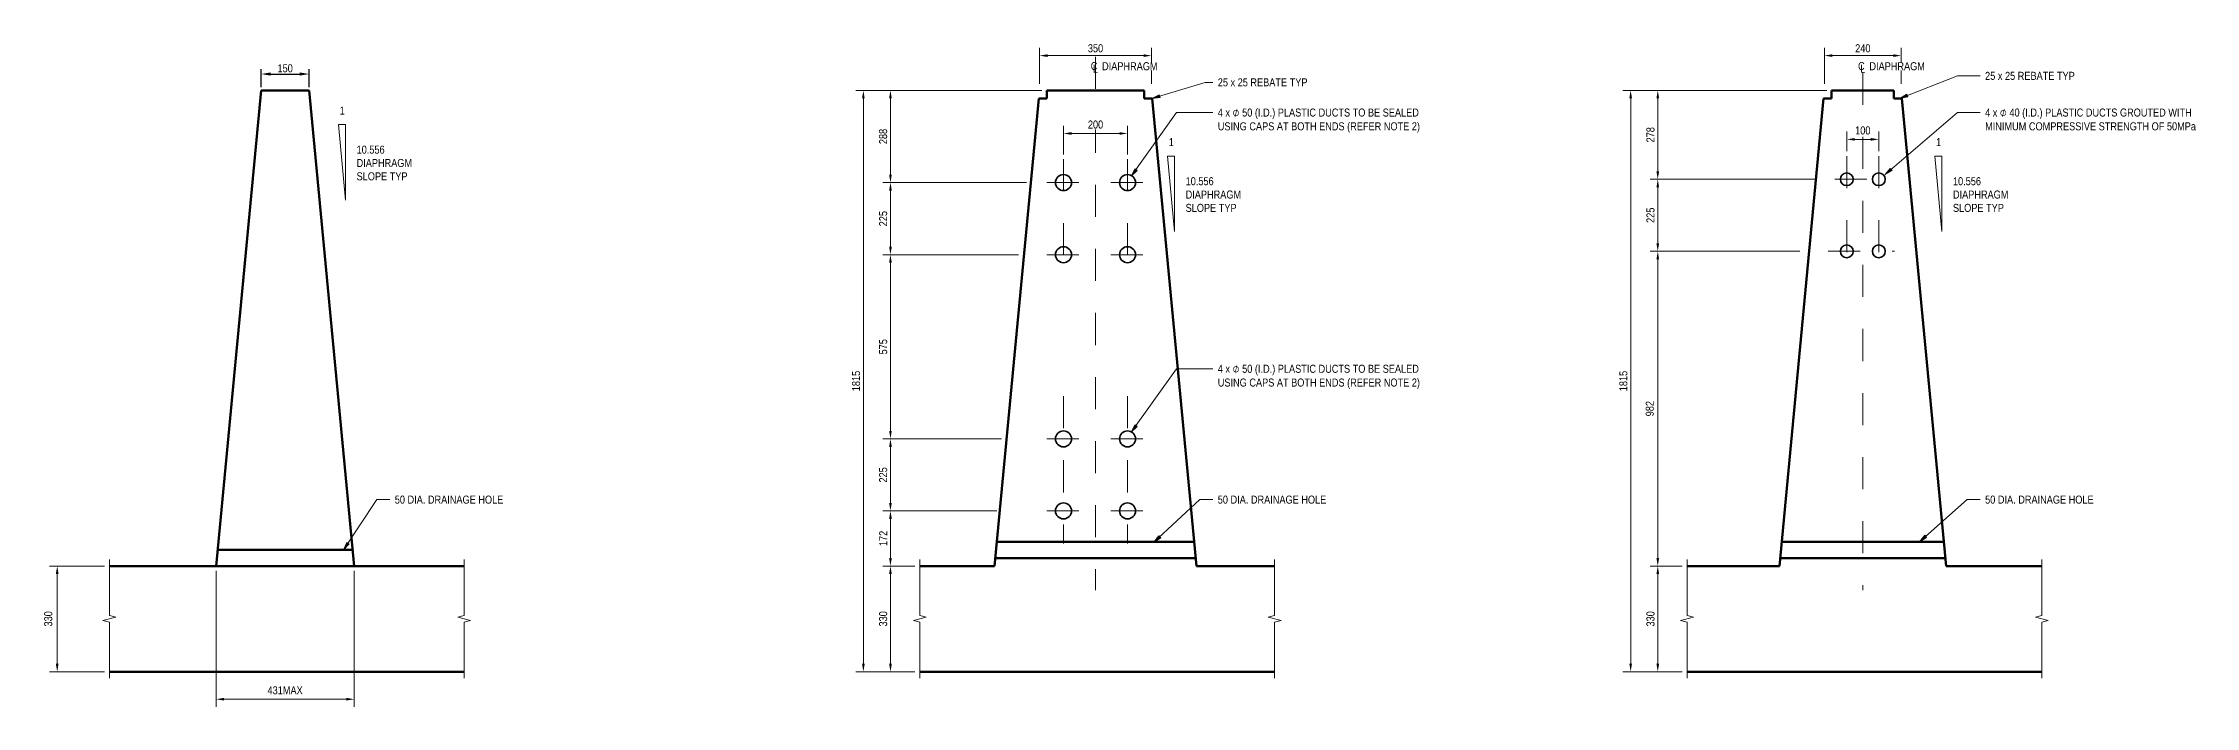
# Model space of a CAD drawing. Header units: metres. Extents: x 23.8 to 38.9, y 3.4 to 33.7.
# Drawn here: x 32.19 to 38.91, y 29.16 to 31.23 of the extents above; entities that cross this region are included whole.
import ezdxf

# ---------------------------------------------------------------- set-up
doc = ezdxf.new("R2010")
doc.units = ezdxf.units.M
doc.linetypes.add('JacobsCenter', pattern=[0.015, 0.009, -0.0015, 0.003, -0.0015])
doc.layers.get('Defpoints').update_dxf_attribs({"color": 41})
for name, color, linetype, lineweight in [('A-ANNO-DIMS', 7, 'Continuous', 9), ('A-ANNO-NOTE', 7, 'Continuous', 9), ('A-DETL', 7, 'Continuous', 13), ('A-DETL-GENF', 7, 'Continuous', 9), ('A-DETL-THIN', 7, 'Continuous', 9), ('G-ANNO-TEXT', 7, 'Continuous', 9)]:
    doc.layers.add(name, color=color, linetype=linetype, lineweight=lineweight)
doc.styles.add('Arial Narrow', font='ARIALN.TTF', dxfattribs={"height": 0.025})
doc.styles.add('Arial Narrow_1', font='ARIALN.TTF', dxfattribs={"height": 0.0025})
doc.styles.add('Segoe UI Symbol', font='seguisym.ttf', dxfattribs={"height": 0.025})
doc.dimstyles.new('____ddd____', dxfattribs={"dimscale": 0.3048, "dimtxt": 0.025586, "dimasz": 0.098425, "dimexe": 0.049213, "dimexo": 0.032808, "dimgap": 0.016404, "dimtad": 1, "dimdec": 0, "dimlfac": 1000, "dimzin": 0, "dimdsep": 46, "dimtxsty": 'Arial Narrow', "dimsah": 1, "dimcen": 0.09, "dimaunit": 1, "dimadec": 4, "dimazin": 0, "dimtfac": 1, "dimtdec": 4, "dimtix": 1, "dimtmove": 0, "dimatfit": 3, "dimfxl": 1, "dimtvp": 1, "dimtolj": 1, "dimtzin": 0, "dimarcsym": 2})
doc.dimstyles.new('Dimension_Standard_O__mm_', dxfattribs={"dimscale": 0.3048, "dimtxt": 0.025586, "dimasz": 0.082021, "dimexe": 0.07874, "dimexo": 0.049213, "dimgap": 0.049213, "dimtad": 1, "dimdec": 0, "dimlfac": 1000, "dimzin": 0, "dimdsep": 46, "dimtxsty": 'Arial Narrow', "dimsah": 1, "dimcen": 0.09, "dimaunit": 1, "dimadec": 4, "dimazin": 0, "dimtfac": 1, "dimtdec": 4, "dimtix": 1, "dimtmove": 0, "dimatfit": 3, "dimfxl": 1, "dimtvp": 1, "dimtfill": 1, "dimtolj": 1, "dimtzin": 0, "dimlwd": 18, "dimlwe": 18, "dimarcsym": 2})
doc.dimstyles.new('Dimension_Standard_T__mm_', dxfattribs={"dimscale": 0.3048, "dimtxt": 0.025586, "dimasz": 0.082021, "dimexe": 0.07874, "dimexo": 0.049213, "dimgap": 0.032808, "dimtad": 1, "dimdec": 0, "dimlfac": 1000, "dimzin": 0, "dimdsep": 46, "dimtxsty": 'Arial Narrow', "dimsah": 1, "dimcen": 0.09, "dimaunit": 1, "dimadec": 4, "dimazin": 0, "dimtfac": 1, "dimtdec": 4, "dimtix": 1, "dimtmove": 0, "dimatfit": 3, "dimfxl": 1, "dimtvp": 1, "dimtolj": 1, "dimtzin": 0, "dimlwd": 18, "dimlwe": 18, "dimarcsym": 2})

# ---------------------------------------------------------------- blocks, each defined once
blk = doc.blocks.new('CS_DET_BreakLine_ViewScale - Std Break-5452224-DRG-2873093 - 1815 SUPER-T GIRDER_CONCRETE SECTION 4')
at = {"layer": 'A-DETL-GENF'}
for p, q in [((0.155, 0), (-0.02, 0)), ((0.16, 0.02), (0.155, 0)), ((0.17, -0.02), (0.16, 0.02)), ((0.175, 0), (0.17, -0.02)), ((0.35, 0), (0.175, 0))]:
    blk.add_line(p, q, dxfattribs=at)
blk = doc.blocks.new('CS_DET_BreakLine_ViewScale - Std Break-5452225-DRG-2873093 - 1815 SUPER-T GIRDER_CONCRETE SECTION 4')
at = {"layer": 'A-DETL-GENF'}
for p, q in [((-0.02, 0), (0.155, 0)), ((0.155, 0), (0.16, -0.02)), ((0.16, -0.02), (0.17, 0.02)), ((0.17, 0.02), (0.175, 0)), ((0.175, 0), (0.35, 0))]:
    blk.add_line(p, q, dxfattribs=at)
blk = doc.blocks.new('CS_DET_BreakLine_ViewScale - Std Break-5452224-DRG-2873093 - 1815 SUPER-T GIRDER_CONCRETE SECTION 5')
at = {"layer": 'A-DETL-GENF'}
for p, q in [((0.155, 0), (-0.02, 0)), ((0.16, 0.02), (0.155, 0)), ((0.17, -0.02), (0.16, 0.02)), ((0.175, 0), (0.17, -0.02)), ((0.35, 0), (0.175, 0))]:
    blk.add_line(p, q, dxfattribs=at)
blk = doc.blocks.new('CS_DET_BreakLine_ViewScale - Std Break-5452225-DRG-2873093 - 1815 SUPER-T GIRDER_CONCRETE SECTION 5')
at = {"layer": 'A-DETL-GENF'}
for p, q in [((-0.02, 0), (0.155, 0)), ((0.155, 0), (0.16, -0.02)), ((0.16, -0.02), (0.17, 0.02)), ((0.17, 0.02), (0.175, 0)), ((0.175, 0), (0.35, 0))]:
    blk.add_line(p, q, dxfattribs=at)
blk = doc.blocks.new('CS_DET_BreakLine_ViewScale - Std Break-5452224-DRG-2873093 - 1815 SUPER-T GIRDER_CONCRETE SECTION 6')
at = {"layer": 'A-DETL-GENF'}
for p, q in [((0.155, 0), (-0.02, 0)), ((0.16, 0.02), (0.155, 0)), ((0.17, -0.02), (0.16, 0.02)), ((0.175, 0), (0.17, -0.02)), ((0.35, 0), (0.175, 0))]:
    blk.add_line(p, q, dxfattribs=at)
blk = doc.blocks.new('CS_DET_BreakLine_ViewScale - Std Break-5452225-DRG-2873093 - 1815 SUPER-T GIRDER_CONCRETE SECTION 6')
at = {"layer": 'A-DETL-GENF'}
for p, q in [((-0.02, 0), (0.155, 0)), ((0.155, 0), (0.16, -0.02)), ((0.16, -0.02), (0.17, 0.02)), ((0.17, 0.02), (0.175, 0)), ((0.175, 0), (0.35, 0))]:
    blk.add_line(p, q, dxfattribs=at)
blk = doc.blocks.new('DIMBLOCK19-DRG-2873093 - 1815 SUPER-T GIRDER_CONCRETE SECTION 4')
at = {"layer": 'A-ANNO-DIMS', "color": 0, "lineweight": -2, "transparency": 16777216}
for p, q in [((32.8697, 31.093), (32.8697, 31.149)), ((33.0197, 31.093), (33.0197, 31.149)), ((32.8997, 31.134), (32.9897, 31.134))]:
    blk.add_line(p, q, dxfattribs=at)
at = {"layer": 'A-ANNO-DIMS', "color": 0, "transparency": 16777216}
for points in [[(32.8997, 31.139), (32.8997, 31.129), (32.8697, 31.134)], [(32.9897, 31.139), (32.9897, 31.129), (33.0197, 31.134)]]:
    blk.add_solid(points, dxfattribs=at)
at = {"layer": 'Defpoints', "color": 0, "transparency": 16777216}
for p in [(32.8697, 31.083), (33.0197, 31.134), (33.0197, 31.083)]:
    blk.add_point(p, dxfattribs=at)
at = {"layer": 'A-ANNO-DIMS', "color": 0, "transparency": 16777216, "insert": (32.9447, 31.1518), "char_height": 0.025, "width": 0.05702, "attachment_point": 5, "style": 'Arial Narrow'}
blk.add_mtext('\\A1;150', dxfattribs=at)
blk = doc.blocks.new('DIMBLOCK20-DRG-2873093 - 1815 SUPER-T GIRDER_CONCRETE SECTION 4')
at = {"layer": 'A-ANNO-DIMS', "color": 0, "lineweight": 18, "transparency": 16777216}
for p, q in [((32.3806, 29.598), (32.2086, 29.598)), ((32.2326, 29.293), (32.2326, 29.573)), ((32.3806, 29.268), (32.2086, 29.268))]:
    blk.add_line(p, q, dxfattribs=at)
at = {"layer": 'A-ANNO-DIMS', "color": 0, "transparency": 16777216}
for points in [[(32.2284, 29.573), (32.2368, 29.573), (32.2326, 29.598)], [(32.2284, 29.293), (32.2368, 29.293), (32.2326, 29.268)]]:
    blk.add_solid(points, dxfattribs=at)
at = {"layer": 'Defpoints', "color": 0, "transparency": 16777216}
for p in [(32.2326, 29.598), (32.3956, 29.598), (32.3956, 29.268)]:
    blk.add_point(p, dxfattribs=at)
at = {"layer": 'A-ANNO-DIMS', "color": 0, "lineweight": 18, "transparency": 16777216, "insert": (32.2048, 29.433), "char_height": 0.025, "width": 0.05702, "attachment_point": 5, "rotation": 90, "style": 'Arial Narrow', "bg_fill": 3, "box_fill_scale": 1.1, "bg_fill_color": 256, "bg_fill_true_color": 13158600, "bg_fill_transparency": 0}
blk.add_mtext('\\A1;330', dxfattribs=at)
blk = doc.blocks.new('DIMBLOCK21-DRG-2873093 - 1815 SUPER-T GIRDER_CONCRETE SECTION 4')
at = {"layer": 'A-ANNO-DIMS', "color": 0, "lineweight": 18, "transparency": 16777216}
for p, q in [((32.729, 29.583), (32.729, 29.1581)), ((33.1604, 29.583), (33.1604, 29.1581)), ((32.754, 29.1821), (33.1354, 29.1821))]:
    blk.add_line(p, q, dxfattribs=at)
at = {"layer": 'A-ANNO-DIMS', "color": 0, "transparency": 16777216}
for points in [[(32.754, 29.1863), (32.754, 29.1779), (32.729, 29.1821)], [(33.1354, 29.1863), (33.1354, 29.1779), (33.1604, 29.1821)]]:
    blk.add_solid(points, dxfattribs=at)
at = {"layer": 'Defpoints', "color": 0, "transparency": 16777216}
for p in [(32.729, 29.598), (33.1604, 29.598), (33.1604, 29.1821)]:
    blk.add_point(p, dxfattribs=at)
at = {"layer": 'A-ANNO-DIMS', "color": 0, "lineweight": 18, "transparency": 16777216, "insert": (32.9447, 29.2098), "char_height": 0.025, "width": 0.141331, "attachment_point": 5, "style": 'Arial Narrow', "bg_fill": 3, "box_fill_scale": 1.1, "bg_fill_color": 256, "bg_fill_true_color": 13158600, "bg_fill_transparency": 0}
blk.add_mtext('\\A1;431MAX', dxfattribs=at)
blk = doc.blocks.new('DIMBLOCK22-DRG-2873093 - 1815 SUPER-T GIRDER_CONCRETE SECTION 5')
at = {"layer": 'A-ANNO-DIMS', "color": 0, "lineweight": 18, "transparency": 16777216}
for p, q in [((34.9123, 29.598), (34.8118, 29.598)), ((34.8358, 29.293), (34.8358, 29.573)), ((34.9123, 29.268), (34.8118, 29.268))]:
    blk.add_line(p, q, dxfattribs=at)
at = {"layer": 'A-ANNO-DIMS', "color": 0, "transparency": 16777216}
for points in [[(34.8316, 29.573), (34.84, 29.573), (34.8358, 29.598)], [(34.8316, 29.293), (34.84, 29.293), (34.8358, 29.268)]]:
    blk.add_solid(points, dxfattribs=at)
at = {"layer": 'Defpoints', "color": 0, "transparency": 16777216}
for p in [(34.8358, 29.598), (34.9273, 29.598), (34.9273, 29.268)]:
    blk.add_point(p, dxfattribs=at)
at = {"layer": 'A-ANNO-DIMS', "color": 0, "lineweight": 18, "transparency": 16777216, "insert": (34.813, 29.433), "char_height": 0.025, "width": 0.05702, "attachment_point": 5, "rotation": 90, "style": 'Arial Narrow'}
blk.add_mtext('\\A1;330', dxfattribs=at)
blk = doc.blocks.new('DIMBLOCK23-DRG-2873093 - 1815 SUPER-T GIRDER_CONCRETE SECTION 5')
at = {"layer": 'A-ANNO-DIMS', "color": 0, "lineweight": 18, "transparency": 16777216}
for p, q in [((35.3014, 31.103), (35.3014, 31.2155)), ((35.6514, 31.103), (35.6514, 31.2155)), ((35.3264, 31.1915), (35.6264, 31.1915))]:
    blk.add_line(p, q, dxfattribs=at)
at = {"layer": 'A-ANNO-DIMS', "color": 0, "transparency": 16777216}
for points in [[(35.3264, 31.1957), (35.3264, 31.1873), (35.3014, 31.1915)], [(35.6264, 31.1957), (35.6264, 31.1873), (35.6514, 31.1915)]]:
    blk.add_solid(points, dxfattribs=at)
at = {"layer": 'Defpoints', "color": 0, "transparency": 16777216}
for p in [(35.6514, 31.1915), (35.3014, 31.088), (35.6514, 31.088)]:
    blk.add_point(p, dxfattribs=at)
at = {"layer": 'A-ANNO-DIMS', "color": 0, "lineweight": 18, "transparency": 16777216, "insert": (35.4764, 31.2143), "char_height": 0.025, "width": 0.05702, "attachment_point": 5, "style": 'Arial Narrow'}
blk.add_mtext('\\A1;350', dxfattribs=at)
blk = doc.blocks.new('CS_Annot_Centreline Symbol2 - CS_Annot_Centreline Symbol-5074296-DRG-2873093 - 1815 SUPER-T GIRDER_CONCRETE SECTION 5')
at = {"layer": 'A-ANNO-NOTE', "char_height": 0.0025, "attachment_point": 1, "style": 'Arial Narrow_1'}
for s, insert, width in [('C  ', (-0.00109, 0.00476), 0.0044093), ('L', (-0.00041, 0.00392), 0.0019241)]:
    blk.add_mtext(s, dxfattribs=dict(at, insert=insert, width=width))
blk = doc.blocks.new('DIMBLOCK24-DRG-2873093 - 1815 SUPER-T GIRDER_CONCRETE SECTION 5')
at = {"layer": 'A-ANNO-DIMS', "color": 0, "lineweight": 18, "transparency": 16777216}
for p, q in [((35.1686, 29.77), (34.8118, 29.77)), ((34.8358, 29.623), (34.8358, 29.745)), ((34.9123, 29.598), (34.8118, 29.598))]:
    blk.add_line(p, q, dxfattribs=at)
at = {"layer": 'A-ANNO-DIMS', "color": 0, "transparency": 16777216}
for points in [[(34.8316, 29.745), (34.84, 29.745), (34.8358, 29.77)], [(34.8316, 29.623), (34.84, 29.623), (34.8358, 29.598)]]:
    blk.add_solid(points, dxfattribs=at)
at = {"layer": 'Defpoints', "color": 0, "transparency": 16777216}
for p in [(34.8358, 29.77), (35.1836, 29.77), (34.9273, 29.598)]:
    blk.add_point(p, dxfattribs=at)
at = {"layer": 'A-ANNO-DIMS', "color": 0, "lineweight": 18, "transparency": 16777216, "insert": (34.8133, 29.684), "char_height": 0.025, "width": 0.05702, "attachment_point": 5, "rotation": 90, "style": 'Arial Narrow'}
blk.add_mtext('\\A1;172', dxfattribs=at)
blk = doc.blocks.new('DIMBLOCK25-DRG-2873093 - 1815 SUPER-T GIRDER_CONCRETE SECTION 5')
at = {"layer": 'A-ANNO-DIMS', "color": 0, "lineweight": 18, "transparency": 16777216}
for p, q in [((35.1832, 29.995), (34.8118, 29.995)), ((34.8358, 29.795), (34.8358, 29.97)), ((35.1686, 29.77), (34.8118, 29.77))]:
    blk.add_line(p, q, dxfattribs=at)
at = {"layer": 'A-ANNO-DIMS', "color": 0, "transparency": 16777216}
for points in [[(34.8316, 29.97), (34.84, 29.97), (34.8358, 29.995)], [(34.8316, 29.795), (34.84, 29.795), (34.8358, 29.77)]]:
    blk.add_solid(points, dxfattribs=at)
at = {"layer": 'Defpoints', "color": 0, "transparency": 16777216}
for p in [(34.8358, 29.995), (35.1982, 29.995), (35.1836, 29.77)]:
    blk.add_point(p, dxfattribs=at)
at = {"layer": 'A-ANNO-DIMS', "color": 0, "lineweight": 18, "transparency": 16777216, "insert": (34.813, 29.8825), "char_height": 0.025, "width": 0.05702, "attachment_point": 5, "rotation": 90, "style": 'Arial Narrow'}
blk.add_mtext('\\A1;225', dxfattribs=at)
blk = doc.blocks.new('DIMBLOCK26-DRG-2873093 - 1815 SUPER-T GIRDER_CONCRETE SECTION 5')
at = {"layer": 'A-ANNO-DIMS', "color": 0, "lineweight": 18, "transparency": 16777216}
for p, q in [((35.2362, 30.57), (34.8118, 30.57)), ((34.8358, 30.02), (34.8358, 30.545)), ((35.1832, 29.995), (34.8118, 29.995))]:
    blk.add_line(p, q, dxfattribs=at)
at = {"layer": 'A-ANNO-DIMS', "color": 0, "transparency": 16777216}
for points in [[(34.8316, 30.545), (34.84, 30.545), (34.8358, 30.57)], [(34.8316, 30.02), (34.84, 30.02), (34.8358, 29.995)]]:
    blk.add_solid(points, dxfattribs=at)
at = {"layer": 'Defpoints', "color": 0, "transparency": 16777216}
for p in [(34.8358, 30.57), (35.2512, 30.57), (35.1982, 29.995)]:
    blk.add_point(p, dxfattribs=at)
at = {"layer": 'A-ANNO-DIMS', "color": 0, "lineweight": 18, "transparency": 16777216, "insert": (34.8131, 30.2825), "char_height": 0.025, "width": 0.05702, "attachment_point": 5, "rotation": 90, "style": 'Arial Narrow'}
blk.add_mtext('\\A1;575', dxfattribs=at)
blk = doc.blocks.new('DIMBLOCK27-DRG-2873093 - 1815 SUPER-T GIRDER_CONCRETE SECTION 5')
at = {"layer": 'A-ANNO-DIMS', "color": 0, "lineweight": 18, "transparency": 16777216}
for p, q in [((35.2609, 30.795), (34.8118, 30.795)), ((34.8358, 30.595), (34.8358, 30.77)), ((35.2362, 30.57), (34.8118, 30.57))]:
    blk.add_line(p, q, dxfattribs=at)
at = {"layer": 'A-ANNO-DIMS', "color": 0, "transparency": 16777216}
for points in [[(34.8316, 30.77), (34.84, 30.77), (34.8358, 30.795)], [(34.8316, 30.595), (34.84, 30.595), (34.8358, 30.57)]]:
    blk.add_solid(points, dxfattribs=at)
at = {"layer": 'Defpoints', "color": 0, "transparency": 16777216}
for p in [(34.8358, 30.795), (35.2759, 30.795), (35.2512, 30.57)]:
    blk.add_point(p, dxfattribs=at)
at = {"layer": 'A-ANNO-DIMS', "color": 0, "lineweight": 18, "transparency": 16777216, "insert": (34.813, 30.6825), "char_height": 0.025, "width": 0.05702, "attachment_point": 5, "rotation": 90, "style": 'Arial Narrow'}
blk.add_mtext('\\A1;225', dxfattribs=at)
blk = doc.blocks.new('DIMBLOCK28-DRG-2873093 - 1815 SUPER-T GIRDER_CONCRETE SECTION 5')
at = {"layer": 'A-ANNO-DIMS', "color": 0, "lineweight": 18, "transparency": 16777216}
for p, q in [((35.309, 31.083), (34.8118, 31.083)), ((34.8358, 30.82), (34.8358, 31.058)), ((35.2609, 30.795), (34.8118, 30.795))]:
    blk.add_line(p, q, dxfattribs=at)
at = {"layer": 'A-ANNO-DIMS', "color": 0, "transparency": 16777216}
for points in [[(34.8316, 31.058), (34.84, 31.058), (34.8358, 31.083)], [(34.8316, 30.82), (34.84, 30.82), (34.8358, 30.795)]]:
    blk.add_solid(points, dxfattribs=at)
at = {"layer": 'Defpoints', "color": 0, "transparency": 16777216}
for p in [(34.8358, 31.083), (35.324, 31.083), (35.2759, 30.795)]:
    blk.add_point(p, dxfattribs=at)
at = {"layer": 'A-ANNO-DIMS', "color": 0, "lineweight": 18, "transparency": 16777216, "insert": (34.813, 30.939), "char_height": 0.025, "width": 0.05702, "attachment_point": 5, "rotation": 90, "style": 'Arial Narrow'}
blk.add_mtext('\\A1;288', dxfattribs=at)
blk = doc.blocks.new('DIMBLOCK29-DRG-2873093 - 1815 SUPER-T GIRDER_CONCRETE SECTION 5')
at = {"layer": 'A-ANNO-DIMS', "color": 0, "lineweight": 18, "transparency": 16777216}
for p, q in [((35.309, 31.083), (34.7271, 31.083)), ((34.7511, 29.293), (34.7511, 31.058)), ((34.9123, 29.268), (34.7271, 29.268))]:
    blk.add_line(p, q, dxfattribs=at)
at = {"layer": 'A-ANNO-DIMS', "color": 0, "transparency": 16777216}
for points in [[(34.747, 31.058), (34.7553, 31.058), (34.7511, 31.083)], [(34.747, 29.293), (34.7553, 29.293), (34.7511, 29.268)]]:
    blk.add_solid(points, dxfattribs=at)
at = {"layer": 'Defpoints', "color": 0, "transparency": 16777216}
for p in [(34.7511, 31.083), (35.324, 31.083), (34.9273, 29.268)]:
    blk.add_point(p, dxfattribs=at)
at = {"layer": 'A-ANNO-DIMS', "color": 0, "lineweight": 18, "transparency": 16777216, "insert": (34.7284, 30.1755), "char_height": 0.025, "width": 0.076026, "attachment_point": 5, "rotation": 90, "style": 'Arial Narrow'}
blk.add_mtext('\\A1;1815', dxfattribs=at)
blk = doc.blocks.new('DIMBLOCK30-DRG-2873093 - 1815 SUPER-T GIRDER_CONCRETE SECTION 5')
at = {"layer": 'A-ANNO-DIMS', "color": 0, "lineweight": 18, "transparency": 16777216}
for p, q in [((35.3764, 30.883), (35.3764, 30.9725)), ((35.4014, 30.9485), (35.5514, 30.9485)), ((35.5764, 30.883), (35.5764, 30.9725))]:
    blk.add_line(p, q, dxfattribs=at)
at = {"layer": 'A-ANNO-DIMS', "color": 0, "transparency": 16777216}
for points in [[(35.4014, 30.9527), (35.4014, 30.9443), (35.3764, 30.9485)], [(35.5514, 30.9527), (35.5514, 30.9443), (35.5764, 30.9485)]]:
    blk.add_solid(points, dxfattribs=at)
at = {"layer": 'Defpoints', "color": 0, "transparency": 16777216}
for p in [(35.5764, 30.9485), (35.3764, 30.868), (35.5764, 30.868)]:
    blk.add_point(p, dxfattribs=at)
at = {"layer": 'A-ANNO-DIMS', "color": 0, "lineweight": 18, "transparency": 16777216, "insert": (35.4764, 30.9762), "char_height": 0.025, "width": 0.05702, "attachment_point": 5, "style": 'Arial Narrow', "bg_fill": 3, "box_fill_scale": 1.1, "bg_fill_color": 256, "bg_fill_true_color": 13158600, "bg_fill_transparency": 0}
blk.add_mtext('\\A1;200', dxfattribs=at)
blk = doc.blocks.new('DIMBLOCK31-DRG-2873093 - 1815 SUPER-T GIRDER_CONCRETE SECTION 6')
at = {"layer": 'A-ANNO-DIMS', "color": 0, "lineweight": 18, "transparency": 16777216}
for p, q in [((37.3094, 29.598), (37.2089, 29.598)), ((37.2329, 29.293), (37.2329, 29.573)), ((37.3094, 29.268), (37.2089, 29.268))]:
    blk.add_line(p, q, dxfattribs=at)
at = {"layer": 'A-ANNO-DIMS', "color": 0, "transparency": 16777216}
for points in [[(37.2288, 29.573), (37.2371, 29.573), (37.2329, 29.598)], [(37.2288, 29.293), (37.2371, 29.293), (37.2329, 29.268)]]:
    blk.add_solid(points, dxfattribs=at)
at = {"layer": 'Defpoints', "color": 0, "transparency": 16777216}
for p in [(37.2329, 29.598), (37.3244, 29.598), (37.3244, 29.268)]:
    blk.add_point(p, dxfattribs=at)
at = {"layer": 'A-ANNO-DIMS', "color": 0, "lineweight": 18, "transparency": 16777216, "insert": (37.2102, 29.433), "char_height": 0.025, "width": 0.05702, "attachment_point": 5, "rotation": 90, "style": 'Arial Narrow'}
blk.add_mtext('\\A1;330', dxfattribs=at)
blk = doc.blocks.new('DIMBLOCK32-DRG-2873093 - 1815 SUPER-T GIRDER_CONCRETE SECTION 6')
at = {"layer": 'A-ANNO-DIMS', "color": 0, "lineweight": 18, "transparency": 16777216}
for p, q in [((37.7535, 31.103), (37.7535, 31.2155)), ((37.9935, 31.103), (37.9935, 31.2155)), ((37.7785, 31.1915), (37.9685, 31.1915))]:
    blk.add_line(p, q, dxfattribs=at)
at = {"layer": 'A-ANNO-DIMS', "color": 0, "transparency": 16777216}
for points in [[(37.7785, 31.1957), (37.7785, 31.1873), (37.7535, 31.1915)], [(37.9685, 31.1957), (37.9685, 31.1873), (37.9935, 31.1915)]]:
    blk.add_solid(points, dxfattribs=at)
at = {"layer": 'Defpoints', "color": 0, "transparency": 16777216}
for p in [(37.9935, 31.1915), (37.7535, 31.088), (37.9935, 31.088)]:
    blk.add_point(p, dxfattribs=at)
at = {"layer": 'A-ANNO-DIMS', "color": 0, "lineweight": 18, "transparency": 16777216, "insert": (37.8735, 31.2143), "char_height": 0.025, "width": 0.05702, "attachment_point": 5, "style": 'Arial Narrow'}
blk.add_mtext('\\A1;240', dxfattribs=at)
blk = doc.blocks.new('CS_Annot_Centreline Symbol2 - CS_Annot_Centreline Symbol-5074296-DRG-2873093 - 1815 SUPER-T GIRDER_CONCRETE SECTION 6')
at = {"layer": 'A-ANNO-NOTE', "char_height": 0.0025, "attachment_point": 1, "style": 'Arial Narrow_1'}
for s, insert, width in [('C  ', (-0.00109, 0.00476), 0.0044093), ('L', (-0.00041, 0.00392), 0.0019241)]:
    blk.add_mtext(s, dxfattribs=dict(at, insert=insert, width=width))
blk = doc.blocks.new('DIMBLOCK33-DRG-2873093 - 1815 SUPER-T GIRDER_CONCRETE SECTION 6')
at = {"layer": 'A-ANNO-DIMS', "color": 0, "lineweight": 18, "transparency": 16777216}
for p, q in [((37.677, 30.5805), (37.2089, 30.5805)), ((37.2329, 29.623), (37.2329, 30.5555)), ((37.3094, 29.598), (37.2089, 29.598))]:
    blk.add_line(p, q, dxfattribs=at)
at = {"layer": 'A-ANNO-DIMS', "color": 0, "transparency": 16777216}
for points in [[(37.2288, 30.5555), (37.2371, 30.5555), (37.2329, 30.5805)], [(37.2288, 29.623), (37.2371, 29.623), (37.2329, 29.598)]]:
    blk.add_solid(points, dxfattribs=at)
at = {"layer": 'Defpoints', "color": 0, "transparency": 16777216}
for p in [(37.2329, 30.5805), (37.692, 30.5805), (37.3244, 29.598)]:
    blk.add_point(p, dxfattribs=at)
at = {"layer": 'A-ANNO-DIMS', "color": 0, "lineweight": 18, "transparency": 16777216, "insert": (37.208, 30.0893), "char_height": 0.025, "width": 0.05702, "attachment_point": 5, "rotation": 90, "style": 'Arial Narrow'}
blk.add_mtext('\\A1;982\u200e', dxfattribs=at)
blk = doc.blocks.new('DIMBLOCK34-DRG-2873093 - 1815 SUPER-T GIRDER_CONCRETE SECTION 6')
at = {"layer": 'A-ANNO-DIMS', "color": 0, "lineweight": 18, "transparency": 16777216}
for p, q in [((37.723, 30.8055), (37.2089, 30.8055)), ((37.2329, 30.6055), (37.2329, 30.7805)), ((37.677, 30.5805), (37.2089, 30.5805))]:
    blk.add_line(p, q, dxfattribs=at)
at = {"layer": 'A-ANNO-DIMS', "color": 0, "transparency": 16777216}
for points in [[(37.2288, 30.7805), (37.2371, 30.7805), (37.2329, 30.8055)], [(37.2288, 30.6055), (37.2371, 30.6055), (37.2329, 30.5805)]]:
    blk.add_solid(points, dxfattribs=at)
at = {"layer": 'Defpoints', "color": 0, "transparency": 16777216}
for p in [(37.2329, 30.8055), (37.738, 30.8055), (37.692, 30.5805)]:
    blk.add_point(p, dxfattribs=at)
at = {"layer": 'A-ANNO-DIMS', "color": 0, "lineweight": 18, "transparency": 16777216, "insert": (37.2102, 30.693), "char_height": 0.025, "width": 0.05702, "attachment_point": 5, "rotation": 90, "style": 'Arial Narrow'}
blk.add_mtext('\\A1;225', dxfattribs=at)
blk = doc.blocks.new('DIMBLOCK35-DRG-2873093 - 1815 SUPER-T GIRDER_CONCRETE SECTION 6')
at = {"layer": 'A-ANNO-DIMS', "color": 0, "lineweight": 18, "transparency": 16777216}
for p, q in [((37.7611, 31.083), (37.2089, 31.083)), ((37.2329, 30.8305), (37.2329, 31.058)), ((37.723, 30.8055), (37.2089, 30.8055))]:
    blk.add_line(p, q, dxfattribs=at)
at = {"layer": 'A-ANNO-DIMS', "color": 0, "transparency": 16777216}
for points in [[(37.2288, 31.058), (37.2371, 31.058), (37.2329, 31.083)], [(37.2288, 30.8305), (37.2371, 30.8305), (37.2329, 30.8055)]]:
    blk.add_solid(points, dxfattribs=at)
at = {"layer": 'Defpoints', "color": 0, "transparency": 16777216}
for p in [(37.2329, 31.083), (37.7761, 31.083), (37.738, 30.8055)]:
    blk.add_point(p, dxfattribs=at)
at = {"layer": 'A-ANNO-DIMS', "color": 0, "lineweight": 18, "transparency": 16777216, "insert": (37.2102, 30.9443), "char_height": 0.025, "width": 0.05702, "attachment_point": 5, "rotation": 90, "style": 'Arial Narrow'}
blk.add_mtext('\\A1;278', dxfattribs=at)
blk = doc.blocks.new('DIMBLOCK36-DRG-2873093 - 1815 SUPER-T GIRDER_CONCRETE SECTION 6')
at = {"layer": 'A-ANNO-DIMS', "color": 0, "lineweight": 18, "transparency": 16777216}
for p, q in [((37.7611, 31.083), (37.1243, 31.083)), ((37.1483, 29.293), (37.1483, 31.058)), ((37.3094, 29.268), (37.1243, 29.268))]:
    blk.add_line(p, q, dxfattribs=at)
at = {"layer": 'A-ANNO-DIMS', "color": 0, "transparency": 16777216}
for points in [[(37.1441, 31.058), (37.1524, 31.058), (37.1483, 31.083)], [(37.1441, 29.293), (37.1524, 29.293), (37.1483, 29.268)]]:
    blk.add_solid(points, dxfattribs=at)
at = {"layer": 'Defpoints', "color": 0, "transparency": 16777216}
for p in [(37.1483, 31.083), (37.7761, 31.083), (37.3244, 29.268)]:
    blk.add_point(p, dxfattribs=at)
at = {"layer": 'A-ANNO-DIMS', "color": 0, "lineweight": 18, "transparency": 16777216, "insert": (37.1255, 30.1755), "char_height": 0.025, "width": 0.076026, "attachment_point": 5, "rotation": 90, "style": 'Arial Narrow'}
blk.add_mtext('\\A1;1815', dxfattribs=at)
blk = doc.blocks.new('DIMBLOCK37-DRG-2873093 - 1815 SUPER-T GIRDER_CONCRETE SECTION 6')
at = {"layer": 'A-ANNO-DIMS', "color": 0, "lineweight": 18, "transparency": 16777216}
for p, q in [((37.8235, 30.893), (37.8235, 30.9541)), ((37.9235, 30.893), (37.9235, 30.9541)), ((37.8485, 30.9301), (37.8985, 30.9301))]:
    blk.add_line(p, q, dxfattribs=at)
at = {"layer": 'A-ANNO-DIMS', "color": 0, "transparency": 16777216}
for points in [[(37.8485, 30.9342), (37.8485, 30.9259), (37.8235, 30.9301)], [(37.8985, 30.9342), (37.8985, 30.9259), (37.9235, 30.9301)]]:
    blk.add_solid(points, dxfattribs=at)
at = {"layer": 'Defpoints', "color": 0, "transparency": 16777216}
for p in [(37.8235, 30.878), (37.9235, 30.878)]:
    blk.add_point(p, dxfattribs=at)
at = {"layer": 'A-ANNO-DIMS', "color": 0, "lineweight": 18, "transparency": 16777216, "insert": (37.8735, 30.9578), "char_height": 0.025, "width": 0.05702, "attachment_point": 5, "style": 'Arial Narrow', "bg_fill": 3, "box_fill_scale": 1.1, "bg_fill_color": 256, "bg_fill_true_color": 13158600, "bg_fill_transparency": 0}
blk.add_mtext('\\A1;100', dxfattribs=at)
at = {"layer": 'Defpoints', "color": 0, "transparency": 16777216}
blk.add_point((37.9235, 30.9301), dxfattribs=at)

msp = doc.modelspace()

# ---------------------------------------------------------------- hatches: boundary and pattern name
at = {"layer": 'G-ANNO-TEXT'}
for points in [[(35.6528, 31.0575), (35.678, 31.0606), (35.6754, 31.069)], [(37.9892, 31.0575), (38.0141, 31.0625), (38.0109, 31.0707)], [(35.5883, 30.8154), (35.6064, 30.8332), (35.5992, 30.8383)], [(37.9433, 30.82), (37.9652, 30.8329), (37.9594, 30.8396)], [(35.5883, 30.0154), (35.6064, 30.0332), (35.5992, 30.0383)], [(33.127, 29.6486), (33.1445, 29.667), (33.1372, 29.6718)], [(35.6587, 29.6724), (35.68, 29.6861), (35.674, 29.6926)], [(38.0509, 29.674), (38.0726, 29.6873), (38.0668, 29.6939)]]:
    msp.add_hatch(color=256, dxfattribs=at).paths.add_polyline_path(points)

# ---------------------------------------------------------------- linework, layer by layer
at = {"layer": 'A-DETL', "linetype": 'JacobsCenter'}
for p, q in [((35.4764, 31.188), (35.4764, 29.523)), ((37.8735, 31.138), (37.8735, 29.523)), ((37.8235, 30.878), (37.8235, 30.478)), ((37.9235, 30.878), (37.9235, 30.478)), ((35.3764, 30.868), (35.3764, 30.488)), ((35.5764, 30.868), (35.5764, 30.488)), ((37.7861, 30.8055), (37.9509, 30.8055)), ((35.324, 30.795), (35.6287, 30.795)), ((35.324, 30.57), (35.6287, 30.57)), ((37.7648, 30.5805), (37.9722, 30.5805)), ((35.3764, 30.128), (35.3764, 29.668)), ((35.5764, 30.128), (35.5764, 29.668)), ((35.324, 29.995), (35.6287, 29.995)), ((35.324, 29.77), (35.6287, 29.77))]:
    msp.add_line(p, q, dxfattribs=at)
at = {"layer": 'A-DETL', "lineweight": 50}
for p, q in [((32.8697, 31.083), (32.729, 29.598)), ((32.8697, 31.083), (33.0197, 31.083)), ((33.0197, 31.083), (33.1604, 29.598)), ((35.324, 31.083), (35.6287, 31.083)), ((35.324, 31.083), (35.324, 31.058)), ((35.6287, 31.083), (35.6287, 31.058)), ((37.7761, 31.083), (37.9709, 31.083)), ((37.7761, 31.083), (37.7761, 31.058)), ((37.9709, 31.083), (37.9709, 31.058)), ((35.299, 31.058), (35.1607, 29.598)), ((35.299, 31.058), (35.324, 31.058)), ((35.6287, 31.058), (35.6537, 31.058)), ((35.6537, 31.058), (35.792, 29.598)), ((37.7511, 31.058), (37.6128, 29.598)), ((37.7511, 31.058), (37.7761, 31.058)), ((37.9709, 31.058), (37.9959, 31.058)), ((37.9959, 31.058), (38.1342, 29.598)), ((35.1678, 29.6732), (35.7849, 29.6732)), ((37.6199, 29.6732), (38.1271, 29.6732)), ((32.3956, 29.598), (33.5042, 29.598)), ((32.7338, 29.648), (33.1556, 29.648)), ((34.9273, 29.598), (35.1607, 29.598)), ((35.163, 29.6229), (35.7897, 29.6229)), ((35.792, 29.598), (36.0359, 29.598)), ((37.3244, 29.598), (37.6128, 29.598)), ((37.6152, 29.6229), (38.1318, 29.6229)), ((38.1342, 29.598), (38.433, 29.598)), ((32.3956, 29.268), (33.5042, 29.268)), ((34.9273, 29.268), (36.0359, 29.268)), ((37.3244, 29.268), (38.433, 29.268))]:
    msp.add_line(p, q, dxfattribs=at)
at = {"layer": 'A-DETL', "lineweight": 35}
for centre, radius in [((35.3764, 30.795), 0.025), ((35.5764, 30.795), 0.025), ((37.8235, 30.8055), 0.02), ((37.9235, 30.8055), 0.02), ((35.3764, 30.57), 0.025), ((35.5764, 30.57), 0.025), ((37.8235, 30.5805), 0.02), ((37.9235, 30.5805), 0.02), ((35.3764, 29.995), 0.025), ((35.5764, 29.995), 0.025), ((35.3764, 29.77), 0.025), ((35.5764, 29.77), 0.025)]:
    msp.add_circle(centre, radius, dxfattribs=at)
at = {"layer": 'A-DETL-THIN'}
for p, q in [((33.1109, 30.9767), (33.1332, 30.9767)), ((33.1332, 30.7406), (33.1109, 30.9767)), ((33.1332, 30.9767), (33.1332, 30.7406)), ((35.7009, 30.878), (35.7233, 30.878)), ((35.7233, 30.642), (35.7009, 30.878)), ((35.7233, 30.878), (35.7233, 30.642)), ((38.0981, 30.878), (38.1204, 30.878)), ((38.1204, 30.642), (38.0981, 30.878)), ((38.1204, 30.878), (38.1204, 30.642))]:
    msp.add_line(p, q, dxfattribs=at)
at = {"layer": 'G-ANNO-TEXT'}
for p, q in [((35.6528, 31.0575), (35.8185, 31.1081)), ((35.8185, 31.1081), (35.8434, 31.1081)), ((38.1694, 31.1284), (38.2406, 31.1284)), ((35.6754, 31.069), (35.6528, 31.0575)), ((35.6528, 31.0575), (35.678, 31.0606)), ((35.678, 31.0606), (35.6754, 31.069)), ((35.7296, 31.0138), (35.8434, 31.0138)), ((38.0109, 31.0707), (37.9892, 31.0575)), ((37.9892, 31.0575), (38.0141, 31.0625)), ((38.0141, 31.0625), (38.0109, 31.0707)), ((38.1694, 31.0138), (38.2406, 31.0138)), ((35.5992, 30.8383), (35.5883, 30.8154)), ((35.5883, 30.8154), (35.6064, 30.8332)), ((35.6064, 30.8332), (35.5992, 30.8383)), ((37.9594, 30.8396), (37.9433, 30.82)), ((37.9433, 30.82), (37.9652, 30.8329)), ((37.9652, 30.8329), (37.9594, 30.8396)), ((35.5883, 30.0154), (35.7296, 30.2138)), ((35.7296, 30.2138), (35.8434, 30.2138)), ((35.5992, 30.0383), (35.5883, 30.0154)), ((35.5883, 30.0154), (35.6064, 30.0332)), ((35.6064, 30.0332), (35.5992, 30.0383)), ((33.127, 29.6486), (33.2314, 29.8053)), ((33.2314, 29.8053), (33.2723, 29.8053)), ((35.6587, 29.6724), (35.8026, 29.8053)), ((35.8026, 29.8053), (35.8434, 29.8053)), ((38.0509, 29.674), (38.1997, 29.8053)), ((38.1997, 29.8053), (38.2406, 29.8053)), ((33.1372, 29.6718), (33.127, 29.6486)), ((33.127, 29.6486), (33.1445, 29.667)), ((33.1445, 29.667), (33.1372, 29.6718)), ((35.674, 29.6926), (35.6587, 29.6724)), ((35.6587, 29.6724), (35.68, 29.6861)), ((35.68, 29.6861), (35.674, 29.6926)), ((38.0668, 29.6939), (38.0509, 29.674)), ((38.0509, 29.674), (38.0726, 29.6873)), ((38.0726, 29.6873), (38.0668, 29.6939))]:
    msp.add_line(p, q, dxfattribs=at)

# ---------------------------------------------------------------- block references
at = {"layer": 'A-ANNO-NOTE', "xscale": 10, "yscale": 10, "zscale": 10}
for name, p in [('CS_Annot_Centreline Symbol2 - CS_Annot_Centreline Symbol-5074296-DRG-2873093 - 1815 SUPER-T GIRDER_CONCRETE SECTION 5', (35.4724, 31.1239)), ('CS_Annot_Centreline Symbol2 - CS_Annot_Centreline Symbol-5074296-DRG-2873093 - 1815 SUPER-T GIRDER_CONCRETE SECTION 6', (37.8696, 31.1239))]:
    msp.add_blockref(name, p, dxfattribs=at)
at = {"layer": 'A-DETL-GENF'}
for name, p, rotation in [('CS_DET_BreakLine_ViewScale - Std Break-5452224-DRG-2873093 - 1815 SUPER-T GIRDER_CONCRETE SECTION 4', (32.3956, 29.598), 269.9999999999999), ('CS_DET_BreakLine_ViewScale - Std Break-5452225-DRG-2873093 - 1815 SUPER-T GIRDER_CONCRETE SECTION 4', (33.5042, 29.598), 270.0000000000001), ('CS_DET_BreakLine_ViewScale - Std Break-5452224-DRG-2873093 - 1815 SUPER-T GIRDER_CONCRETE SECTION 5', (34.9273, 29.598), 269.9999999999999), ('CS_DET_BreakLine_ViewScale - Std Break-5452225-DRG-2873093 - 1815 SUPER-T GIRDER_CONCRETE SECTION 5', (36.0359, 29.598), 270.0000000000001), ('CS_DET_BreakLine_ViewScale - Std Break-5452224-DRG-2873093 - 1815 SUPER-T GIRDER_CONCRETE SECTION 6', (37.3244, 29.598), 269.9999999999999), ('CS_DET_BreakLine_ViewScale - Std Break-5452225-DRG-2873093 - 1815 SUPER-T GIRDER_CONCRETE SECTION 6', (38.433, 29.598), 270.0000000000001)]:
    msp.add_blockref(name, p, dxfattribs=dict(at, rotation=rotation))

# ---------------------------------------------------------------- dimensions: what is measured, and where the dimension line sits
at = {"layer": 'A-ANNO-DIMS', "lineweight": 18}
for base, p1, p2, override, picture, middle in [((35.6514, 31.1915), (35.3014, 31.088), (35.6514, 31.088), {"dimpost": '<>', "dimfxl": 0.35}, 'DIMBLOCK23-DRG-2873093 - 1815 SUPER-T GIRDER_CONCRETE SECTION 5', (35.4764, 31.2143)), ((37.9935, 31.1915), (37.7535, 31.088), (37.9935, 31.088), {"dimpost": '<>', "dimfxl": 0.24}, 'DIMBLOCK32-DRG-2873093 - 1815 SUPER-T GIRDER_CONCRETE SECTION 6', (37.8735, 31.2143))]:
    dim = msp.add_linear_dim(base=base, p1=p1, p2=p2, dimstyle='Dimension_Standard_T__mm_', override=override, dxfattribs=at)
    dim.commit()
    dim.dimension.update_dxf_attribs({"geometry": picture, "text_midpoint": middle})
at = {"layer": 'A-ANNO-DIMS'}
dim = msp.add_linear_dim(base=(33.0197, 31.134), p1=(32.8697, 31.083), p2=(33.0197, 31.083), dimstyle='____ddd____', override={"dimpost": '<>', "dimfxl": 0.15}, dxfattribs=at)
dim.commit()
dim.dimension.update_dxf_attribs({"geometry": 'DIMBLOCK19-DRG-2873093 - 1815 SUPER-T GIRDER_CONCRETE SECTION 4', "text_midpoint": (32.9447, 31.1518)})
at = {"layer": 'A-ANNO-DIMS', "lineweight": 18}
for base, p1, p2, override, picture, middle in [((34.7511, 31.083), (34.9273, 29.268), (35.324, 31.083), {"dimpost": '<>', "dimfxl": 1.857856}, 'DIMBLOCK29-DRG-2873093 - 1815 SUPER-T GIRDER_CONCRETE SECTION 5', (34.7284, 30.1755)), ((34.8358, 31.083), (35.2759, 30.795), (35.324, 31.083), {"dimpost": '<>', "dimfxl": 0.291993}, 'DIMBLOCK28-DRG-2873093 - 1815 SUPER-T GIRDER_CONCRETE SECTION 5', (34.813, 30.939)), ((37.1483, 31.083), (37.3244, 29.268), (37.7761, 31.083), {"dimpost": '<>', "dimfxl": 1.870373}, 'DIMBLOCK36-DRG-2873093 - 1815 SUPER-T GIRDER_CONCRETE SECTION 6', (37.1255, 30.1755)), ((37.2329400999, 31.0830468639), (37.7380097961, 30.8055468639), (37.7761326563, 31.0830468639), {"dimpost": '<>', "dimfxl": 0.280106}, 'DIMBLOCK35-DRG-2873093 - 1815 SUPER-T GIRDER_CONCRETE SECTION 6', (37.2101757752, 30.9442968639)), ((37.2329, 30.8055), (37.692, 30.5805), (37.738, 30.8055), {"dimpost": '<>', "dimfxl": 0.229656}, 'DIMBLOCK34-DRG-2873093 - 1815 SUPER-T GIRDER_CONCRETE SECTION 6', (37.2102, 30.693)), ((34.8358, 30.795), (35.2512, 30.57), (35.2759, 30.795), {"dimpost": '<>', "dimfxl": 0.226351}, 'DIMBLOCK27-DRG-2873093 - 1815 SUPER-T GIRDER_CONCRETE SECTION 5', (34.813, 30.6825)), ((34.8358, 30.57), (35.1982, 29.995), (35.2512, 30.57), {"dimpost": '<>', "dimfxl": 0.577433}, 'DIMBLOCK26-DRG-2873093 - 1815 SUPER-T GIRDER_CONCRETE SECTION 5', (34.8131, 30.2825)), ((34.8358, 29.995), (35.1836, 29.77), (35.1982, 29.995), {"dimpost": '<>', "dimfxl": 0.225474}, 'DIMBLOCK25-DRG-2873093 - 1815 SUPER-T GIRDER_CONCRETE SECTION 5', (34.813, 29.8825)), ((34.8358, 29.77), (34.9273, 29.598), (35.1836, 29.77), {"dimpost": '<>', "dimfxl": 0.308711}, 'DIMBLOCK24-DRG-2873093 - 1815 SUPER-T GIRDER_CONCRETE SECTION 5', (34.8133, 29.684)), ((34.8358, 29.598), (34.9273, 29.268), (34.9273, 29.598), {"dimpost": '<>', "dimfxl": 0.33}, 'DIMBLOCK22-DRG-2873093 - 1815 SUPER-T GIRDER_CONCRETE SECTION 5', (34.813, 29.433)), ((37.2329, 29.598), (37.3244, 29.268), (37.3244, 29.598), {"dimpost": '<>', "dimfxl": 0.33}, 'DIMBLOCK31-DRG-2873093 - 1815 SUPER-T GIRDER_CONCRETE SECTION 6', (37.2102, 29.433))]:
    dim = msp.add_linear_dim(base=base, p1=p1, p2=p2, angle=90, dimstyle='Dimension_Standard_T__mm_', override=override, dxfattribs=at)
    dim.commit()
    dim.dimension.update_dxf_attribs({"geometry": picture, "text_midpoint": middle})
dim = msp.add_linear_dim(base=(37.2329, 30.5805), p1=(37.3244, 29.598), p2=(37.692, 30.5805), angle=90, text='982\u200e', dimstyle='Dimension_Standard_T__mm_', override={"dimpost": '<>', "dimfxl": 1.049019}, dxfattribs=at)
dim.commit()
dim.dimension.update_dxf_attribs({"geometry": 'DIMBLOCK33-DRG-2873093 - 1815 SUPER-T GIRDER_CONCRETE SECTION 6', "text_midpoint": (37.208, 30.0893)})

# ---------------------------------------------------------------- next in the draw order: texts
at = {"layer": 'A-ANNO-NOTE', "char_height": 0.025, "attachment_point": 1, "style": 'Arial Narrow', "bg_fill": 3, "box_fill_scale": 1, "bg_fill_color": 256, "bg_fill_true_color": 13158600, "bg_fill_transparency": 0}
for insert in [(35.4969, 31.1709), (37.8941, 31.1709)]:
    msp.add_mtext('DIAPHRAGM', dxfattribs=dict(at, insert=insert))
at = {"layer": 'G-ANNO-TEXT', "char_height": 0.025, "attachment_point": 1, "style": 'Arial Narrow', "bg_fill": 3, "box_fill_scale": 1, "bg_fill_color": 256, "bg_fill_transparency": 0}
for s, insert in [('25 x 25 REBATE TYP', (38.2556, 31.1409)), ('25 x 25 REBATE TYP', (35.8584, 31.1206)), ('1', (33.1152, 31.0325)), ('4 x ', (35.8584, 31.0263)), ('4 x ', (38.2556, 31.0263)), ('10.556 ', (33.1679, 30.9105)), ('1', (35.7052, 30.9339)), ('1', (38.1024, 30.9339)), ('10.556 ', (35.7579, 30.8119)), ('10.556 ', (38.1551, 30.8119)), ('4 x ', (35.8584, 30.2263))]:
    msp.add_mtext(s, dxfattribs=dict(at, insert=insert))
at = {"layer": 'G-ANNO-TEXT', "char_height": 0.025, "attachment_point": 1, "style": 'Arial Narrow', "bg_fill": 3, "box_fill_scale": 1, "bg_fill_color": 256, "bg_fill_true_color": 13158600, "bg_fill_transparency": 0}
for insert in [(33.2873, 29.8178), (35.8584, 29.8178), (38.2556, 29.8178)]:
    msp.add_mtext('50 DIA. DRAINAGE HOLE', dxfattribs=dict(at, insert=insert))

# ---------------------------------------------------------------- next in the draw order: dimensions: what is measured, and where the dimension line sits
at = {"layer": 'A-ANNO-DIMS', "lineweight": 18}
dim = msp.add_linear_dim(base=(32.2326, 29.598), p1=(32.3956, 29.268), p2=(32.3956, 29.598), angle=90, dimstyle='Dimension_Standard_O__mm_', override={"dimpost": '<>', "dimfxl": 0.33}, dxfattribs=at)
dim.commit()
dim.dimension.update_dxf_attribs({"geometry": 'DIMBLOCK20-DRG-2873093 - 1815 SUPER-T GIRDER_CONCRETE SECTION 4', "text_midpoint": (32.2048, 29.433)})
dim = msp.add_linear_dim(base=(33.1604, 29.1821), p1=(32.729, 29.598), p2=(33.1604, 29.598), dimstyle='Dimension_Standard_O__mm_', override={"dimpost": '<>MAX', "dimfxl": 0.431357}, dxfattribs=at)
dim.commit()
dim.dimension.update_dxf_attribs({"geometry": 'DIMBLOCK21-DRG-2873093 - 1815 SUPER-T GIRDER_CONCRETE SECTION 4', "text_midpoint": (32.9447, 29.2098)})

# ---------------------------------------------------------------- next in the draw order: linework, layer by layer
at = {"layer": 'G-ANNO-TEXT'}
for p, q in [((37.9892, 31.0575), (38.1694, 31.1284)), ((35.5883, 30.8154), (35.7296, 31.0138)), ((37.9433, 30.82), (38.1694, 31.0138))]:
    msp.add_line(p, q, dxfattribs=at)

# ---------------------------------------------------------------- next in the draw order: texts
at = {"layer": 'G-ANNO-TEXT', "char_height": 0.025, "attachment_point": 1, "bg_fill": 3, "box_fill_scale": 1, "bg_fill_color": 256, "bg_fill_transparency": 0}
for s, insert, style in [('\\fSegoe UI Symbol|b0|i0|c254|p34|;⌀', (35.9047, 31.0263), 'Segoe UI Symbol'), ('\\fSegoe UI Symbol|b0|i0|c254|p34|;⌀', (38.3019, 31.0263), 'Segoe UI Symbol'), ('DIAPHRAGM ', (33.1679, 30.8688), 'Arial Narrow'), ('DIAPHRAGM ', (35.7579, 30.7702), 'Arial Narrow'), ('DIAPHRAGM ', (38.1551, 30.7702), 'Arial Narrow'), ('\\fSegoe UI Symbol|b0|i0|c254|p34|;⌀', (35.9047, 30.2263), 'Segoe UI Symbol')]:
    msp.add_mtext(s, dxfattribs=dict(at, insert=insert, style=style))

# ---------------------------------------------------------------- next in the draw order: texts
at = {"layer": 'G-ANNO-TEXT', "char_height": 0.025, "attachment_point": 1, "style": 'Arial Narrow', "bg_fill": 3, "box_fill_scale": 1, "bg_fill_color": 256, "bg_fill_transparency": 0}
for s, insert in [('50 (I.D.) PLASTIC DUCTS TO BE SEALED ', (35.9345, 31.0263)), ('40 (I.D.) PLASTIC DUCTS GROUTED WITH ', (38.3316, 31.0263)), ('SLOPE TYP', (33.1679, 30.8272)), ('SLOPE TYP', (35.7579, 30.7286)), ('SLOPE TYP', (38.1551, 30.7286)), ('50 (I.D.) PLASTIC DUCTS TO BE SEALED ', (35.9345, 30.2263))]:
    msp.add_mtext(s, dxfattribs=dict(at, insert=insert))

# ---------------------------------------------------------------- next in the draw order: dimensions: what is measured, and where the dimension line sits
at = {"layer": 'A-ANNO-DIMS', "lineweight": 18}
for base, p1, p2, override, picture, middle in [((35.5764, 30.9485), (35.3764, 30.868), (35.5764, 30.868), {"dimpost": '<>', "dimfxl": 0.2}, 'DIMBLOCK30-DRG-2873093 - 1815 SUPER-T GIRDER_CONCRETE SECTION 5', (35.4764, 30.9762)), ((37.9235, 30.9301), (37.8235, 30.878), (37.9235, 30.878), {"dimpost": '<>', "dimfxl": 0.1}, 'DIMBLOCK37-DRG-2873093 - 1815 SUPER-T GIRDER_CONCRETE SECTION 6', (37.8735, 30.9578))]:
    dim = msp.add_linear_dim(base=base, p1=p1, p2=p2, dimstyle='Dimension_Standard_O__mm_', override=override, dxfattribs=at)
    dim.commit()
    dim.dimension.update_dxf_attribs({"geometry": picture, "text_midpoint": middle})

# ---------------------------------------------------------------- next in the draw order: texts
at = {"layer": 'G-ANNO-TEXT', "char_height": 0.025, "attachment_point": 1, "style": 'Arial Narrow', "bg_fill": 3, "box_fill_scale": 1, "bg_fill_color": 256, "bg_fill_transparency": 0}
for s, insert in [('USING CAPS AT BOTH ENDS (REFER NOTE 2)', (35.8584, 30.9833)), ('MINIMUM COMPRESSIVE STRENGTH OF 50MPa', (38.2556, 30.9833)), ('USING CAPS AT BOTH ENDS (REFER NOTE 2)', (35.8584, 30.1833))]:
    msp.add_mtext(s, dxfattribs=dict(at, insert=insert))

doc.saveas('drawing.dxf')
